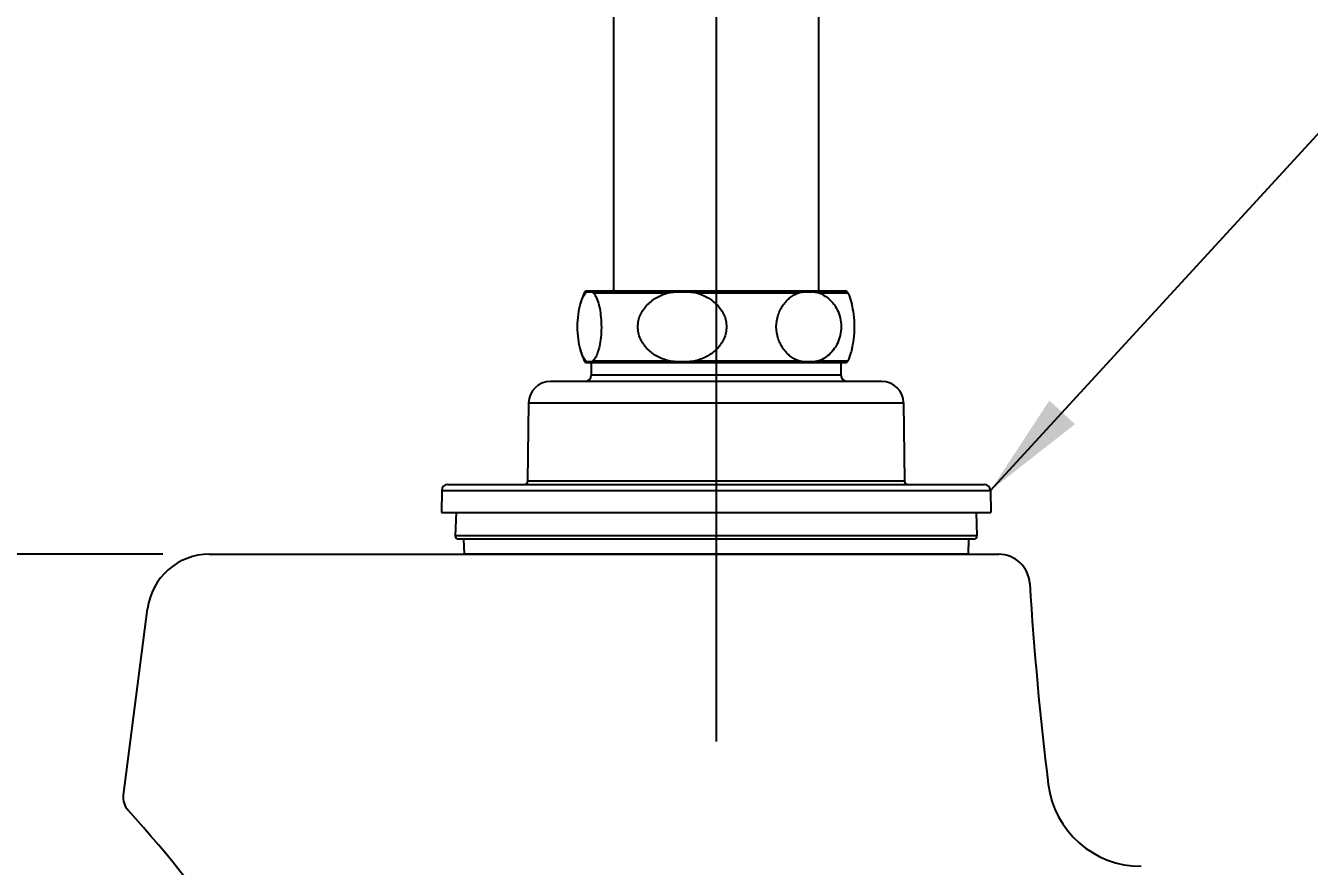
# Model space of a CAD drawing. Header units: millimetres. Extents: x 0 to 3800, y -67 to 2530.
# Drawn here: x 2232.2 to 2437.9, y 639.1 to 773.8 of the extents above; entities that cross this region are included whole.
import ezdxf
from ezdxf.lldxf.tags import DXFTag

# ---------------------------------------------------------------- set-up
doc = ezdxf.new("R2010")
doc.units = ezdxf.units.MM
for name, color, linetype in [('내부선 및 부속', 4, 'Continuous'), ('외형선', 3, 'Continuous'), ('중심선', 1, 'DASHED'), ('치수선', 7, 'Continuous')]:
    doc.layers.add(name, color=color, linetype=linetype)
doc.styles.add('____', font='')
doc.styles.get('____').set_extended_font_data('굴림')
tags = doc.linetypes.add('DASHDOT', pattern=[70, 31, -13, 13, -13]).pattern_tags.tags
tags[10:11] = [DXFTag(74, 4), DXFTag(75, 0), DXFTag(340, '0'), DXFTag(46, 0.0), DXFTag(50, 0.0), DXFTag(44, 0.0), DXFTag(45, 0.0)]
tags[8:9] = [DXFTag(74, 4), DXFTag(75, 0), DXFTag(340, '0'), DXFTag(46, 0.0), DXFTag(50, 0.0), DXFTag(44, 0.0), DXFTag(45, 0.0)]
tags[6:7] = [DXFTag(74, 4), DXFTag(75, 0), DXFTag(340, '0'), DXFTag(46, 0.0), DXFTag(50, 0.0), DXFTag(44, 0.0), DXFTag(45, 0.0)]
tags[4:5] = [DXFTag(74, 4), DXFTag(75, 0), DXFTag(340, '0'), DXFTag(46, 0.0), DXFTag(50, 0.0), DXFTag(44, 0.0), DXFTag(45, 0.0)]
tags = doc.linetypes.add('DASHED', pattern=[25.72, 12.86, -12.86]).pattern_tags.tags
tags[6:7] = [DXFTag(74, 4), DXFTag(75, 0), DXFTag(340, '0'), DXFTag(46, 0.0), DXFTag(50, 0.0), DXFTag(44, 0.0), DXFTag(45, 0.0)]
tags[4:5] = [DXFTag(74, 4), DXFTag(75, 0), DXFTag(340, '0'), DXFTag(46, 0.0), DXFTag(50, 0.0), DXFTag(44, 0.0), DXFTag(45, 0.0)]
doc.dimstyles.new('MSADIM', dxfattribs={"dimtxt": 33, "dimasz": 17, "dimexe": 10, "dimexo": 7.5, "dimgap": 10, "dimtad": 0, "dimtih": 1, "dimtoh": 1, "dimdec": 0, "dimzin": 1, "dimdsep": 46, "dimtxsty": '____', "dimcen": 11.25, "dimadec": 0, "dimazin": 0, "dimtfac": 1, "dimtdec": 0, "dimtix": 1, "dimtmove": 0, "dimatfit": 3, "dimfxl": 1, "dimtolj": 1, "dimtzin": 1, "dimarcsym": 0})

# ---------------------------------------------------------------- blocks, each defined once
blk = doc.blocks.new('*D22')
at = {"layer": '치수선', "color": 0, "linetype": 'Continuous', "lineweight": -2, "transparency": 16777216}
for p, q in [((2164.77, 954.14), (2147.39, 954.14)), ((2157.39, 937.14), (2157.39, 844.45)), ((2157.39, 706.14), (2157.39, 798.82)), ((2254.13, 689.14), (2147.39, 689.14))]:
    blk.add_line(p, q, dxfattribs=at)
at = {"layer": '치수선', "color": 0, "linetype": 'Continuous', "transparency": 16777216}
for points in [[(2154.56, 937.14), (2160.23, 937.14), (2157.39, 954.14)], [(2154.56, 706.14), (2160.23, 706.14), (2157.39, 689.14)]]:
    blk.add_solid(points, dxfattribs=at)
at = {"layer": '치수선', "color": 0, "linetype": 'Continuous', "transparency": 16777216, "insert": (2157.39, 821.64), "char_height": 25, "attachment_point": 5, "style": '____'}
blk.add_mtext('\\A1;265', dxfattribs=at)

msp = doc.modelspace()

# ---------------------------------------------------------------- linework, layer by layer
at = {"layer": '내부선 및 부속', "linetype": 'Continuous'}
for p, q in [((2326.38, 887.41), (2326.38, 731.33)), ((2359.23, 887.41), (2359.23, 731.33))]:
    msp.add_line(p, q, dxfattribs=at)
at = {"layer": '내부선 및 부속'}
for p, q in [((2321.67, 731.02), (2321.91, 731.02)), ((2322.13, 731.33), (2363.47, 731.33)), ((2323.12, 731.02), (2335.1, 731.02)), ((2339.64, 731.02), (2355.99, 731.02)), ((2359.31, 731.02), (2363.93, 731.02)), ((2321.67, 720.14), (2321.91, 720.14)), ((2323.12, 720.14), (2335.1, 720.14)), ((2339.64, 720.14), (2355.99, 720.14)), ((2359.31, 720.14), (2363.93, 720.14)), ((2322.13, 719.83), (2363.47, 719.83)), ((2322.8, 719.83), (2322.8, 717.83)), ((2362.8, 717.83), (2322.8, 717.83)), ((2362.8, 719.83), (2362.8, 717.83)), ((2369.34, 716.83), (2316.26, 716.83)), ((2312.76, 713.37), (2312.61, 700.82)), ((2312.76, 713.37), (2372.84, 713.37)), ((2372.84, 713.37), (2373, 700.82)), ((2298.84, 699.34), (2298.8, 695.83)), ((2298.84, 699.34), (2386.76, 699.34)), ((2299.84, 700.32), (2385.76, 700.32)), ((2373, 700.82), (2312.61, 700.82)), ((2386.76, 699.34), (2386.8, 695.83)), ((2298.8, 695.83), (2386.8, 695.83)), ((2301.13, 695.83), (2301, 692.08)), ((2384.47, 695.83), (2384.6, 692.08)), ((2384.6, 692.08), (2301, 692.08)), ((2384.1, 691.57), (2301.5, 691.57)), ((2302.34, 691.57), (2302.43, 689.14)), ((2383.26, 691.57), (2383.18, 689.14)), ((2383.18, 689.14), (2302.43, 689.14))]:
    msp.add_line(p, q, dxfattribs=at)
for centre, radius, start, end in [((2322.13, 730.83), 0.5, 90, 157.6398), ((2363.47, 730.83), 0.5, 22.3602, 90), ((2322.13, 720.33), 0.5, 202.3602, 270), ((2363.47, 720.33), 0.5, 270, 337.6398), ((2321.8, 717.83), 1, 270, 0), ((2363.8, 717.83), 1, 180, 270), ((2316.26, 713.33), 3.5, 90, 179.3055), ((2369.34, 713.33), 3.5, 0.6945, 90), ((2299.84, 699.32), 1, 90, 179.3634), ((2312.11, 700.82), 0.5, 270, 359.3055), ((2373.5, 700.82), 0.5, 180.6945, 270), ((2385.76, 699.32), 1, 0.6366, 90), ((2301.5, 692.07), 0.5, 178, 270), ((2384.1, 692.07), 0.5, 270, 2)]:
    msp.add_arc(centre, radius, start, end, dxfattribs=at)
for points, knots in [([(2321.67, 731.02), (2321.61, 730.87), (2321.38, 730.29), (2321.18, 729.69), (2321.06, 729.25)], [0, 0, 0, 0, 0.254027, 1, 1, 1, 1]), ([(2321.06, 729.25), (2321.15, 729.58), (2321.31, 730.05), (2321.59, 730.59), (2321.74, 730.81), (2321.81, 730.9)], [0, 0, 0, 0, 0.573123, 0.803858, 1, 1, 1, 1]), ([(2321.81, 730.9), (2321.82, 730.91), (2321.85, 730.95), (2321.88, 730.99), (2321.91, 731.02)], [0, 0, 0, 0, 0.25775, 1, 1, 1, 1]), ([(2321.91, 731.02), (2321.99, 731.1), (2322.2, 731.18), (2322.52, 731.21), (2322.83, 731.18), (2323.05, 731.1), (2323.12, 731.02)], [0, 0, 0, 0, 0.262199, 0.5, 0.737801, 1, 1, 1, 1]), ([(2323.12, 731.02), (2323.25, 730.88), (2323.5, 730.52), (2323.67, 730.13), (2323.76, 729.9)], [0, 0, 0, 0, 0.435949, 1, 1, 1, 1]), ([(2335.1, 720.14), (2334.48, 720.31), (2333.28, 720.8), (2331.97, 721.78), (2331.14, 722.79), (2330.65, 723.64), (2330.34, 724.58), (2330.23, 725.58), (2330.34, 726.57), (2330.65, 727.51), (2331.14, 728.37), (2331.97, 729.37), (2333.28, 730.35), (2334.48, 730.84), (2335.1, 731.02)], [0, 0, 0, 0, 0.123247, 0.247361, 0.310061, 0.373108, 0.436462, 0.5, 0.563539, 0.626894, 0.689943, 0.752643, 0.876759, 1, 1, 1, 1]), ([(2335.1, 731.02), (2335.19, 731.04), (2335.37, 731.08), (2335.75, 731.13), (2336.23, 731.17), (2336.8, 731.2), (2337.37, 731.2), (2337.94, 731.2), (2338.51, 731.17), (2338.98, 731.13), (2339.36, 731.08), (2339.54, 731.04), (2339.64, 731.02)], [0, 0, 0, 0, 0.062559, 0.12508, 0.250065, 0.375035, 0.5, 0.624966, 0.749935, 0.87492, 0.937441, 1, 1, 1, 1]), ([(2339.64, 731.02), (2340.25, 730.84), (2341.45, 730.35), (2342.76, 729.37), (2343.59, 728.37), (2344.08, 727.51), (2344.4, 726.57), (2344.5, 725.58), (2344.4, 724.58), (2344.08, 723.64), (2343.59, 722.79), (2342.76, 721.78), (2341.45, 720.8), (2340.25, 720.31), (2339.64, 720.14)], [0, 0, 0, 0, 0.123276, 0.247388, 0.310077, 0.37311, 0.436457, 0.499999, 0.563544, 0.626897, 0.689931, 0.752615, 0.876724, 1, 1, 1, 1]), ([(2355.99, 720.14), (2355.52, 720.31), (2354.85, 720.7), (2354.08, 721.4), (2353.35, 722.28), (2352.65, 723.67), (2352.35, 725.58), (2352.65, 727.48), (2353.35, 728.87), (2354.08, 729.75), (2354.85, 730.45), (2355.52, 730.84), (2355.99, 731.02)], [0, 0, 0, 0, 0.108635, 0.166542, 0.227368, 0.358414, 0.500001, 0.641587, 0.772633, 0.833459, 0.891366, 1, 1, 1, 1]), ([(2355.99, 731.02), (2356.06, 731.04), (2356.19, 731.08), (2356.47, 731.13), (2356.82, 731.17), (2357.23, 731.2), (2357.65, 731.2), (2358.07, 731.2), (2358.49, 731.17), (2358.83, 731.13), (2359.11, 731.08), (2359.25, 731.04), (2359.31, 731.02)], [0, 0, 0, 0, 0.063494, 0.12628, 0.251103, 0.3756, 0.5, 0.6244, 0.748896, 0.87372, 0.936506, 1, 1, 1, 1]), ([(2359.31, 731.02), (2359.81, 730.82), (2360.81, 730.24), (2361.56, 729.38), (2361.88, 728.88)], [0, 0, 0, 0, 0.476353, 1, 1, 1, 1]), ([(2363.93, 731.02), (2363.99, 730.87), (2364.22, 730.29), (2364.42, 729.69), (2364.54, 729.25)], [0, 0, 0, 0, 0.254027, 1, 1, 1, 1]), ([(2321.06, 721.91), (2320.91, 722.45), (2320.69, 723.67), (2320.57, 725.58), (2320.69, 727.48), (2320.91, 728.7), (2321.06, 729.25)], [0, 0, 0, 0, 0.22782, 0.499997, 0.77219, 1, 1, 1, 1]), ([(2323.76, 729.9), (2323.89, 729.55), (2324.12, 728.74), (2324.34, 727.39), (2324.44, 725.86), (2324.4, 724.29), (2324.21, 722.86), (2323.93, 721.68), (2323.62, 720.88), (2323.34, 720.4), (2323.2, 720.21), (2323.12, 720.14)], [0, 0, 0, 0, 0.111596, 0.24947, 0.407177, 0.56844, 0.7146, 0.835755, 0.930172, 0.967952, 1, 1, 1, 1]), ([(2361.88, 728.88), (2362.12, 728.51), (2362.53, 727.69), (2362.86, 726.33), (2362.87, 724.89), (2362.55, 723.53), (2361.97, 722.33), (2361.21, 721.35), (2360.31, 720.61), (2359.65, 720.26), (2359.31, 720.14)], [0, 0, 0, 0, 0.127441, 0.263144, 0.402472, 0.538495, 0.666392, 0.78507, 0.895641, 1, 1, 1, 1]), ([(2364.54, 721.91), (2364.69, 722.45), (2364.92, 723.67), (2365.03, 725.58), (2364.92, 727.48), (2364.69, 728.7), (2364.54, 729.25)], [0, 0, 0, 0, 0.22782, 0.499997, 0.77219, 1, 1, 1, 1]), ([(2321.06, 721.91), (2321.1, 721.76), (2321.28, 721.16), (2321.49, 720.57), (2321.67, 720.14)], [0, 0, 0, 0, 0.246308, 1, 1, 1, 1]), ([(2321.81, 720.25), (2321.74, 720.34), (2321.59, 720.56), (2321.31, 721.1), (2321.15, 721.57), (2321.06, 721.91)], [0, 0, 0, 0, 0.196146, 0.426878, 1, 1, 1, 1]), ([(2321.91, 720.14), (2321.9, 720.14), (2321.87, 720.18), (2321.83, 720.22), (2321.81, 720.25)], [0, 0, 0, 0, 0.242386, 1, 1, 1, 1]), ([(2323.12, 720.14), (2323.05, 720.05), (2322.83, 719.97), (2322.52, 719.94), (2322.2, 719.97), (2321.99, 720.05), (2321.91, 720.14)], [0, 0, 0, 0, 0.262199, 0.5, 0.737801, 1, 1, 1, 1]), ([(2339.64, 720.14), (2339.54, 720.11), (2339.36, 720.07), (2338.98, 720.02), (2338.51, 719.98), (2337.94, 719.96), (2337.37, 719.95), (2336.8, 719.96), (2336.23, 719.98), (2335.75, 720.02), (2335.37, 720.07), (2335.19, 720.11), (2335.1, 720.14)], [0, 0, 0, 0, 0.062559, 0.12508, 0.250065, 0.375035, 0.5, 0.624965, 0.749935, 0.87492, 0.937442, 1, 1, 1, 1]), ([(2359.31, 720.14), (2359.25, 720.11), (2359.11, 720.07), (2358.83, 720.02), (2358.49, 719.98), (2358.07, 719.96), (2357.65, 719.95), (2357.23, 719.96), (2356.82, 719.98), (2356.47, 720.02), (2356.19, 720.07), (2356.06, 720.11), (2355.99, 720.14)], [0, 0, 0, 0, 0.063494, 0.12628, 0.251104, 0.3756, 0.5, 0.6244, 0.748897, 0.87372, 0.936506, 1, 1, 1, 1]), ([(2364.54, 721.91), (2364.5, 721.76), (2364.32, 721.16), (2364.11, 720.57), (2363.93, 720.14)], [0, 0, 0, 0, 0.246308, 1, 1, 1, 1])]:
    msp.add_open_spline(points, degree=3, knots=knots, dxfattribs=at)
at = {"layer": '외형선'}
for p, q in [((2261.63, 689.14), (2388.08, 689.14)), ((2247.83, 650.52), (2251.71, 680.38))]:
    msp.add_line(p, q, dxfattribs=at)
for centre, radius, start, end in [((2261.63, 679.14), 10, 90, 172.875), ((2388.08, 684.14), 5, 3.5018, 90), ((2922.08, 716.81), 530, 183.5018, 186.9905), ((2410.91, 654.14), 15, 186.9905, 270), ((2250.8, 650.14), 3, 172.5945, 222.257), ((2089.45, 503.54), 215, 26.5598, 42.257)]:
    msp.add_arc(centre, radius, start, end, dxfattribs=at)
at = {"layer": '중심선', "linetype": 'DASHDOT'}
msp.add_line((2342.8, 1114.63), (2342.8, 659.14), dxfattribs=at)

# ---------------------------------------------------------------- dimensions: what is measured, and where the dimension line sits
at = {"layer": '치수선', "linetype": 'Continuous'}
dim = msp.add_linear_dim(base=(2157.39, 689.14), p1=(2172.27, 954.14), p2=(2261.63, 689.14), angle=90, dimstyle='MSADIM', override={"dimtxt": 25}, dxfattribs=at)
dim.commit()
dim.dimension.update_dxf_attribs({"geometry": '*D22', "text_midpoint": (2157.39, 821.64)})

# ---------------------------------------------------------------- leaders
msp.add_leader([(2386.76, 699.34), (2443.01, 760.61), (2603.22, 760.61)], dimstyle='MSADIM', override={"dimtxt": 25}, dxfattribs=at)

doc.saveas('drawing.dxf')
